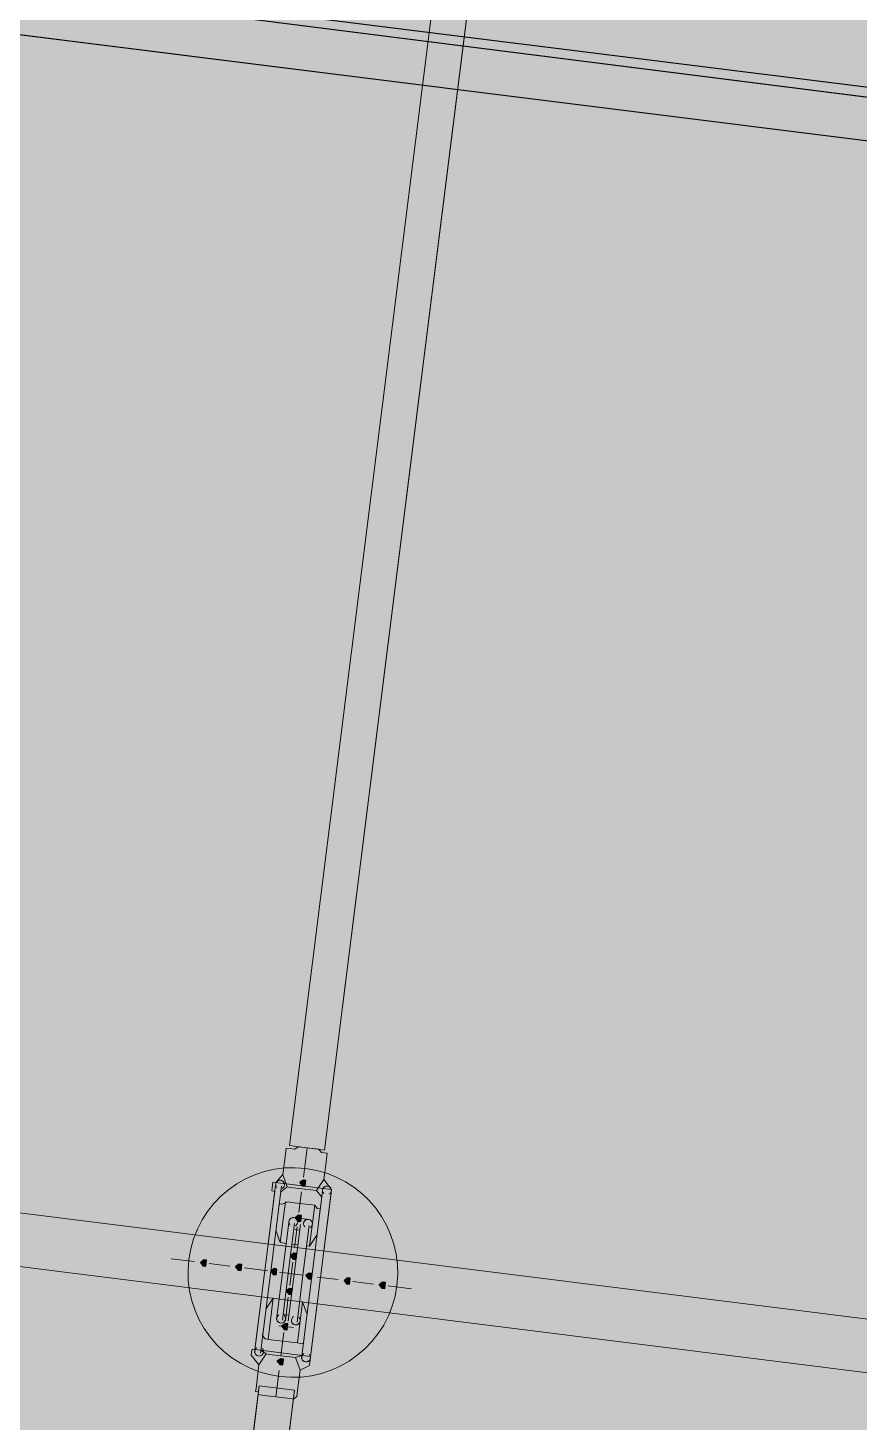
# Model space of a CAD drawing. Header units: metres. Extents: x -4 to 509425, y 7549 to 4732445.
# Drawn here: x 475992.807 to 475995.189, y 4719760.954 to 4719764.952 of the extents above; entities that cross this region are included whole.
import ezdxf

# ---------------------------------------------------------------- set-up
doc = ezdxf.new("R2010")
doc.units = ezdxf.units.M
doc.header["$LTSCALE"] = 0.01
doc.header["$MEASUREMENT"] = 0
doc.layers.get('0').update_dxf_attribs({"lineweight": 0})
doc.layers.add('_SUBESTACIÓN', color=1, linetype='Continuous')
doc.layers.add('SUBESTACION LA VID', color=253, linetype='Continuous')

# ---------------------------------------------------------------- blocks, each defined once
blk = doc.blocks.new('A$Cfff6051d')
at = {"layer": 'SUBESTACION LA VID', "transparency": 33554687}
h = blk.add_hatch(color=256, dxfattribs=at)
h.dxf.hatch_style = 2
h.paths.add_polyline_path([(475993.6029, 4719761.639), (475993.604, 4719761.6474), (475993.5956, 4719761.6484), (475993.5861, 4719761.6411), (475993.5935, 4719761.6316), (475993.6019, 4719761.6306)])
h = blk.add_hatch(color=256, dxfattribs=at)
h.dxf.hatch_style = 2
h.paths.add_polyline_path([(475993.5903, 4719761.5382), (475993.5913, 4719761.5466), (475993.5829, 4719761.5476), (475993.5735, 4719761.5403), (475993.5808, 4719761.5308), (475993.5892, 4719761.5298)])
h = blk.add_hatch(color=256, dxfattribs=at)
h.dxf.hatch_style = 2
h.paths.add_polyline_path([(475993.3182, 4719761.4102), (475993.3193, 4719761.4186), (475993.3109, 4719761.4196), (475993.3014, 4719761.4123), (475993.3088, 4719761.4028), (475993.3172, 4719761.4018)])
h = blk.add_hatch(color=256, dxfattribs=at)
h.dxf.hatch_style = 2
h.paths.add_polyline_path([(475993.5766, 4719761.429), (475993.5776, 4719761.4374), (475993.5692, 4719761.4384), (475993.5598, 4719761.4311), (475993.5671, 4719761.4216), (475993.5755, 4719761.4206)])
h = blk.add_hatch(color=256, dxfattribs=at)
h.dxf.hatch_style = 2
h.paths.add_polyline_path([(475993.4191, 4719761.3975), (475993.4201, 4719761.4059), (475993.4117, 4719761.407), (475993.4023, 4719761.3996), (475993.4096, 4719761.3902), (475993.418, 4719761.3891)])
h = blk.add_hatch(color=256, dxfattribs=at)
h.dxf.hatch_style = 2
h.paths.add_polyline_path([(475993.5199, 4719761.3849), (475993.5209, 4719761.3933), (475993.5125, 4719761.3944), (475993.5031, 4719761.387), (475993.5104, 4719761.3776), (475993.5188, 4719761.3765)])
h = blk.add_hatch(color=256, dxfattribs=at)
h.dxf.hatch_style = 2
h.paths.add_polyline_path([(475993.6207, 4719761.3723), (475993.6217, 4719761.3807), (475993.6133, 4719761.3817), (475993.6039, 4719761.3744), (475993.6112, 4719761.3649), (475993.6196, 4719761.3639)])
h = blk.add_hatch(color=256, dxfattribs=at)
h.dxf.hatch_style = 2
h.paths.add_polyline_path([(475993.7299, 4719761.3586), (475993.7309, 4719761.367), (475993.7225, 4719761.368), (475993.7131, 4719761.3607), (475993.7204, 4719761.3512), (475993.7288, 4719761.3502)])
h = blk.add_hatch(color=256, dxfattribs=at)
h.dxf.hatch_style = 2
h.paths.add_polyline_path([(475993.8307, 4719761.3459), (475993.8317, 4719761.3543), (475993.8233, 4719761.3554), (475993.8139, 4719761.348), (475993.8212, 4719761.3386), (475993.8296, 4719761.3375)])
h = blk.add_hatch(color=256, dxfattribs=at)
h.dxf.hatch_style = 2
h.paths.add_polyline_path([(475993.5639, 4719761.3282), (475993.565, 4719761.3366), (475993.5566, 4719761.3376), (475993.5471, 4719761.3303), (475993.5545, 4719761.3208), (475993.5629, 4719761.3198)])
h = blk.add_hatch(color=256, dxfattribs=at)
h.dxf.hatch_style = 2
h.paths.add_polyline_path([(475993.5513, 4719761.2274), (475993.5524, 4719761.2358), (475993.544, 4719761.2368), (475993.5345, 4719761.2295), (475993.5418, 4719761.22), (475993.5502, 4719761.219)])
h = blk.add_hatch(color=256, dxfattribs=at)
h.dxf.hatch_style = 2
h.paths.add_polyline_path([(475993.5387, 4719761.1266), (475993.5397, 4719761.135), (475993.5313, 4719761.136), (475993.5219, 4719761.1287), (475993.5292, 4719761.1192), (475993.5376, 4719761.1182)])
at = {"layer": 'SUBESTACION LA VID', "lineweight": 15}
for p, q in [((475994.2939, 4719767.6274), (475993.5567, 4719761.7472)), ((475994.3947, 4719767.6148), (475993.6575, 4719761.7345)), ((476072.6429, 4719755.0745), (475976.8959, 4719767.0782)), ((476072.6239, 4719754.9233), (475976.8769, 4719766.927)), ((476072.2069, 4719751.5967), (475976.9555, 4719763.5384)), ((476072.1879, 4719751.4455), (475976.9365, 4719763.3871)), ((475993.6071, 4719761.7408), (475993.5966, 4719761.6568)), ((475993.4863, 4719761.3891), (475993.5168, 4719761.6327)), ((475993.5336, 4719761.6306), (475993.5031, 4719761.387)), ((475993.5315, 4719761.6138), (475993.5504, 4719761.6285)), ((475993.5588, 4719761.6275), (475993.5924, 4719761.6232)), ((475993.626, 4719761.619), (475993.5924, 4719761.6232)), ((475993.5304, 4719761.4689), (475993.5451, 4719761.5865)), ((475993.5913, 4719761.6148), (475993.584, 4719761.556)), ((475993.6512, 4719761.6159), (475993.6207, 4719761.3723)), ((475993.6491, 4719761.5991), (475993.6344, 4719761.618)), ((475993.6459, 4719761.3691), (475993.6764, 4719761.6127)), ((475993.5819, 4719761.5392), (475993.5651, 4719761.5413)), ((475993.5819, 4719761.5392), (475993.6071, 4719761.5361)), ((475993.6144, 4719761.4584), (475993.6291, 4719761.576)), ((475993.5367, 4719761.3828), (475993.5546, 4719761.5256)), ((475993.5714, 4719761.5235), (475993.5535, 4719761.3807)), ((475993.5777, 4719761.5056), (475993.5693, 4719761.5067)), ((475993.5882, 4719761.5214), (475993.5703, 4719761.3786)), ((475993.5787, 4719761.514), (475993.5713, 4719761.4552)), ((475993.5777, 4719761.5056), (475993.5861, 4719761.5046)), ((475993.5955, 4719761.3754), (475993.6134, 4719761.5182)), ((475993.564, 4719761.4647), (475993.5724, 4719761.4636)), ((475993.5808, 4719761.4626), (475993.5724, 4719761.4636)), ((475993.2846, 4719761.4144), (475993.2174, 4719761.4228)), ((475993.3855, 4719761.4017), (475993.3266, 4719761.4091)), ((475993.4947, 4719761.3881), (475993.4275, 4719761.3965)), ((475993.4863, 4719761.3891), (475993.4568, 4719761.1539)), ((475993.4736, 4719761.1518), (475993.5031, 4719761.387)), ((475993.5367, 4719761.3828), (475993.5198, 4719761.2484)), ((475993.5955, 4719761.3754), (475993.5283, 4719761.3838)), ((475993.5366, 4719761.2463), (475993.5535, 4719761.3807)), ((475993.5534, 4719761.2442), (475993.5703, 4719761.3786)), ((475993.5661, 4719761.4132), (475993.5576, 4719761.346)), ((475993.5955, 4719761.3754), (475993.5786, 4719761.241)), ((475993.5912, 4719761.1371), (475993.6207, 4719761.3723)), ((475993.6459, 4719761.3691), (475993.6164, 4719761.1339)), ((475993.6963, 4719761.3628), (475993.6375, 4719761.3702)), ((475993.7971, 4719761.3501), (475993.7383, 4719761.3575)), ((475993.9063, 4719761.3365), (475993.8391, 4719761.3449)), ((475993.5104, 4719761.3093), (475993.4956, 4719761.1917)), ((475993.544, 4719761.3051), (475993.5524, 4719761.304)), ((475993.5534, 4719761.3124), (475993.545, 4719761.2452)), ((475993.5608, 4719761.303), (475993.5524, 4719761.304)), ((475993.5944, 4719761.2988), (475993.5796, 4719761.1812)), ((475993.5471, 4719761.262), (475993.5387, 4719761.2631)), ((475993.5471, 4719761.262), (475993.5555, 4719761.261)), ((475993.5429, 4719761.2284), (475993.5261, 4719761.2305)), ((475993.5429, 4719761.2284), (475993.5681, 4719761.2253)), ((475993.5408, 4719761.2116), (475993.5324, 4719761.1444)), ((475993.4746, 4719761.1602), (475993.4904, 4719761.1497)), ((475993.4988, 4719761.1486), (475993.5324, 4719761.1444)), ((475993.566, 4719761.1402), (475993.5324, 4719761.1444)), ((475993.5922, 4719761.1455), (475993.5744, 4719761.1392)), ((475993.5271, 4719761.1024), (475993.5176, 4719761.0268)), ((475993.4704, 4719761.0583), (475992.8543, 4719756.1441)), ((475993.5712, 4719761.0457), (475992.9551, 4719756.1315))]:
    blk.add_line(p, q, dxfattribs=at)
at = {"layer": 'SUBESTACION LA VID', "lineweight": 0}
blk.add_line((475993.4704, 4719761.0583), (475993.5712, 4719761.0457), dxfattribs=at)
at = {"layer": 'SUBESTACION LA VID', "lineweight": 15}
for points in [[(475994.2939, 4719767.6274), (475994.3947, 4719767.6148), (475993.6575, 4719761.7345), (475993.5567, 4719761.7472), (475994.2939, 4719767.6274)], [(476072.6239, 4719754.9233), (476072.6429, 4719755.0745), (475976.8959, 4719767.0782), (475976.8769, 4719766.927), (476072.6239, 4719754.9233)], [(476072.1879, 4719751.4455), (476072.2069, 4719751.5967), (475976.9555, 4719763.5384), (475976.9365, 4719763.3871), (476072.1879, 4719751.4455)], [(475993.4694, 4719761.1182), (475993.462, 4719761.0594), (475993.4609, 4719761.051), (475993.4599, 4719761.0426), (475993.4683, 4719761.0415), (475993.4672, 4719761.0331), (475993.484, 4719761.031), (475993.4924, 4719761.03), (475993.5008, 4719761.0289), (475993.5344, 4719761.0247), (475993.5512, 4719761.0226), (475993.5596, 4719761.0216), (475993.568, 4719761.0205), (475993.5775, 4719761.0278), (475993.5785, 4719761.0362), (475993.5796, 4719761.0446), (475993.587, 4719761.1034), (475993.6143, 4719761.1171), (475993.6153, 4719761.1255), (475993.6164, 4719761.1339), (475993.6174, 4719761.1423), (475993.6743, 4719761.5959), (475993.6753, 4719761.6043), (475993.6764, 4719761.6127), (475993.6775, 4719761.6211), (475993.6554, 4719761.6495), (475993.6617, 4719761.6999), (475993.6628, 4719761.7083), (475993.6638, 4719761.7167), (475993.6649, 4719761.7251), (475993.6565, 4719761.7261), (475993.6481, 4719761.7272), (475993.6407, 4719761.7366), (475993.6239, 4719761.7387), (475993.6071, 4719761.7408), (475993.5903, 4719761.743), (475993.5819, 4719761.744), (475993.5725, 4719761.7367), (475993.5557, 4719761.7388), (475993.5473, 4719761.7398), (475993.5462, 4719761.7314), (475993.5452, 4719761.723), (475993.5441, 4719761.7146), (475993.5378, 4719761.6642), (475993.5178, 4719761.6411), (475993.5094, 4719761.6422), (475993.5084, 4719761.6338), (475993.5073, 4719761.6254), (475993.5063, 4719761.617), (475993.5147, 4719761.6159), (475993.4578, 4719761.1623), (475993.4494, 4719761.1634), (475993.4484, 4719761.155), (475993.4473, 4719761.1466), (475993.4547, 4719761.1371), (475993.4694, 4719761.1182)], [(475993.6071, 4719761.7408), (475993.5903, 4719761.743), (475993.5819, 4719761.744), (475993.5725, 4719761.7367), (475993.5557, 4719761.7388), (475993.5473, 4719761.7398), (475993.5462, 4719761.7314), (475993.5452, 4719761.723), (475993.5441, 4719761.7146), (475993.5378, 4719761.6642)], [(475993.6071, 4719761.7408), (475993.6239, 4719761.7387), (475993.6407, 4719761.7366), (475993.6481, 4719761.7272), (475993.6565, 4719761.7261), (475993.6649, 4719761.7251), (475993.6638, 4719761.7167), (475993.6628, 4719761.7083), (475993.6617, 4719761.6999), (475993.6554, 4719761.6495)], [(475993.5178, 4719761.6411), (475993.5378, 4719761.6642), (475993.5504, 4719761.6285), (475993.5588, 4719761.6275)], [(475993.6775, 4719761.6211), (475993.6554, 4719761.6495), (475993.6344, 4719761.618), (475993.626, 4719761.619)], [(475993.5871, 4719761.5812), (475993.5703, 4719761.5833), (475993.5619, 4719761.5844), (475993.5535, 4719761.5855), (475993.5357, 4719761.5792), (475993.5273, 4719761.5802), (475993.5262, 4719761.5718), (475993.5252, 4719761.5634)], [(475993.5871, 4719761.5812), (475993.6039, 4719761.5791), (475993.6207, 4719761.577), (475993.6291, 4719761.576), (475993.6365, 4719761.5665), (475993.6449, 4719761.5655), (475993.6438, 4719761.5571), (475993.6428, 4719761.5487)], [(475993.5472, 4719761.4668), (475993.5304, 4719761.4689), (475993.5178, 4719761.5046)], [(475993.606, 4719761.4594), (475993.6144, 4719761.4584), (475993.6354, 4719761.4899)], [(475993.5272, 4719761.3072), (475993.5104, 4719761.3093), (475993.4894, 4719761.2778)], [(475993.586, 4719761.2998), (475993.5944, 4719761.2988), (475993.607, 4719761.2631)], [(475993.5376, 4719761.1864), (475993.5208, 4719761.1885), (475993.5124, 4719761.1896), (475993.504, 4719761.1906), (475993.4872, 4719761.1927), (475993.4799, 4719761.2022), (475993.4809, 4719761.2106)], [(475993.5376, 4719761.1864), (475993.5544, 4719761.1843), (475993.5712, 4719761.1822), (475993.5796, 4719761.1812), (475993.588, 4719761.1801), (475993.5964, 4719761.1791), (475993.5975, 4719761.1875), (475993.5985, 4719761.1959)], [(475993.4547, 4719761.1371), (475993.4694, 4719761.1182), (475993.4904, 4719761.1497), (475993.4988, 4719761.1486)], [(475993.6143, 4719761.1171), (475993.587, 4719761.1034), (475993.5744, 4719761.1392), (475993.566, 4719761.1402)], [(475993.5176, 4719761.0268), (475993.5008, 4719761.0289), (475993.4924, 4719761.03), (475993.484, 4719761.031), (475993.4672, 4719761.0331), (475993.4683, 4719761.0415), (475993.4599, 4719761.0426), (475993.4609, 4719761.051), (475993.462, 4719761.0594), (475993.4694, 4719761.1182)], [(475993.5176, 4719761.0268), (475993.5344, 4719761.0247), (475993.5512, 4719761.0226), (475993.5596, 4719761.0216), (475993.568, 4719761.0205), (475993.5775, 4719761.0278), (475993.5785, 4719761.0362), (475993.5796, 4719761.0446), (475993.587, 4719761.1034)], [(475993.4704, 4719761.0583), (475993.5712, 4719761.0457), (475992.9551, 4719756.1315), (475992.8543, 4719756.1441), (475993.4704, 4719761.0583)]]:
    blk.add_lwpolyline(points, dxfattribs=at)
at = {"layer": 'SUBESTACION LA VID', "lineweight": 0}
for points in [[(475993.6071, 4719761.7408), (475993.5819, 4719761.744), (475993.6239, 4719761.7387)], [(475993.5178, 4719761.6411), (475993.6775, 4719761.6211), (475993.5094, 4719761.6422), (475993.6775, 4719761.6211)], [(475993.4578, 4719761.1623), (475993.6174, 4719761.1423), (475993.4494, 4719761.1634), (475993.6174, 4719761.1423), (475993.4494, 4719761.1634)], [(475993.5008, 4719761.0289), (475993.5512, 4719761.0226), (475993.4924, 4719761.03)]]:
    blk.add_lwpolyline(points, dxfattribs=at)
at = {"layer": 'SUBESTACION LA VID'}
for points in [[(475993.6029, 4719761.639), (475993.604, 4719761.6474), (475993.5956, 4719761.6484), (475993.5861, 4719761.6411), (475993.5935, 4719761.6316), (475993.6019, 4719761.6306)], [(475993.5903, 4719761.5382), (475993.5913, 4719761.5466), (475993.5829, 4719761.5476), (475993.5735, 4719761.5403), (475993.5808, 4719761.5308), (475993.5892, 4719761.5298)], [(475993.3182, 4719761.4102), (475993.3193, 4719761.4186), (475993.3109, 4719761.4196), (475993.3014, 4719761.4123), (475993.3088, 4719761.4028), (475993.3172, 4719761.4018)], [(475993.5766, 4719761.429), (475993.5776, 4719761.4374), (475993.5692, 4719761.4384), (475993.5598, 4719761.4311), (475993.5671, 4719761.4216), (475993.5755, 4719761.4206)], [(475993.4191, 4719761.3975), (475993.4201, 4719761.4059), (475993.4117, 4719761.407), (475993.4023, 4719761.3996), (475993.4096, 4719761.3902), (475993.418, 4719761.3891)], [(475993.5199, 4719761.3849), (475993.5209, 4719761.3933), (475993.5125, 4719761.3944), (475993.5031, 4719761.387), (475993.5104, 4719761.3776), (475993.5188, 4719761.3765)], [(475993.6207, 4719761.3723), (475993.6217, 4719761.3807), (475993.6133, 4719761.3817), (475993.6039, 4719761.3744), (475993.6112, 4719761.3649), (475993.6196, 4719761.3639)], [(475993.7299, 4719761.3586), (475993.7309, 4719761.367), (475993.7225, 4719761.368), (475993.7131, 4719761.3607), (475993.7204, 4719761.3512), (475993.7288, 4719761.3502)], [(475993.8307, 4719761.3459), (475993.8317, 4719761.3543), (475993.8233, 4719761.3554), (475993.8139, 4719761.348), (475993.8212, 4719761.3386), (475993.8296, 4719761.3375)], [(475993.5639, 4719761.3282), (475993.565, 4719761.3366), (475993.5566, 4719761.3376), (475993.5471, 4719761.3303), (475993.5545, 4719761.3208), (475993.5629, 4719761.3198)], [(475993.5513, 4719761.2274), (475993.5524, 4719761.2358), (475993.544, 4719761.2368), (475993.5345, 4719761.2295), (475993.5418, 4719761.22), (475993.5502, 4719761.219)], [(475993.5387, 4719761.1266), (475993.5397, 4719761.135), (475993.5313, 4719761.136), (475993.5219, 4719761.1287), (475993.5292, 4719761.1192), (475993.5376, 4719761.1182)]]:
    blk.add_lwpolyline(points, close=True, dxfattribs=at)
at = {"layer": 'SUBESTACION LA VID', "lineweight": 0}
for points in [[(475993.6029, 4719761.639), (475993.604, 4719761.6474), (475993.5956, 4719761.6484), (475993.5861, 4719761.6411), (475993.5935, 4719761.6316), (475993.6019, 4719761.6306)], [(475993.5903, 4719761.5382), (475993.5913, 4719761.5466), (475993.5829, 4719761.5476), (475993.5735, 4719761.5403), (475993.5808, 4719761.5308), (475993.5892, 4719761.5298)], [(475993.3182, 4719761.4102), (475993.3193, 4719761.4186), (475993.3109, 4719761.4196), (475993.3014, 4719761.4123), (475993.3088, 4719761.4028), (475993.3172, 4719761.4018)], [(475993.5766, 4719761.429), (475993.5776, 4719761.4374), (475993.5692, 4719761.4384), (475993.5598, 4719761.4311), (475993.5671, 4719761.4216), (475993.5755, 4719761.4206)], [(475993.4191, 4719761.3975), (475993.4201, 4719761.4059), (475993.4117, 4719761.407), (475993.4023, 4719761.3996), (475993.4096, 4719761.3902), (475993.418, 4719761.3891)], [(475993.5199, 4719761.3849), (475993.5209, 4719761.3933), (475993.5125, 4719761.3944), (475993.5031, 4719761.387), (475993.5104, 4719761.3776), (475993.5188, 4719761.3765)], [(475993.6207, 4719761.3723), (475993.6217, 4719761.3807), (475993.6133, 4719761.3817), (475993.6039, 4719761.3744), (475993.6112, 4719761.3649), (475993.6196, 4719761.3639)], [(475993.7299, 4719761.3586), (475993.7309, 4719761.367), (475993.7225, 4719761.368), (475993.7131, 4719761.3607), (475993.7204, 4719761.3512), (475993.7288, 4719761.3502)], [(475993.8307, 4719761.3459), (475993.8317, 4719761.3543), (475993.8233, 4719761.3554), (475993.8139, 4719761.348), (475993.8212, 4719761.3386), (475993.8296, 4719761.3375)], [(475993.5639, 4719761.3282), (475993.565, 4719761.3366), (475993.5566, 4719761.3376), (475993.5471, 4719761.3303), (475993.5545, 4719761.3208), (475993.5629, 4719761.3198)], [(475993.5513, 4719761.2274), (475993.5524, 4719761.2358), (475993.544, 4719761.2368), (475993.5345, 4719761.2295), (475993.5418, 4719761.22), (475993.5502, 4719761.219)], [(475993.5387, 4719761.1266), (475993.5397, 4719761.135), (475993.5313, 4719761.136), (475993.5219, 4719761.1287), (475993.5292, 4719761.1192), (475993.5376, 4719761.1182)]]:
    blk.add_lwpolyline(points, close=True, dxfattribs=at)
at = {"layer": 'SUBESTACION LA VID'}
for points in [[(475976.8769, 4719766.927), (475976.8769, 4719766.927), (475976.8959, 4719767.0782), (475976.8959, 4719767.0782), (475976.8959, 4719767.0782), (476072.6239, 4719754.9233), (476072.6239, 4719754.9233), (476072.6239, 4719754.9233), (475976.8769, 4719766.927), (475976.8769, 4719766.927)], [(475976.8959, 4719767.0782), (475976.8959, 4719767.0782), (476072.6239, 4719754.9233), (476072.6239, 4719754.9233), (476072.6239, 4719754.9233), (476072.6429, 4719755.0745), (476072.6429, 4719755.0745), (476072.6429, 4719755.0745), (475976.8959, 4719767.0782), (475976.8959, 4719767.0782)]]:
    blk.add_open_spline(points, degree=3, knots=[0, 0, 0, 0, 1, 1, 1, 2, 2, 2, 3, 3, 3, 3], dxfattribs=at)
at = {"layer": 'SUBESTACION LA VID', "lineweight": 0}
for points in [[(475976.8769, 4719766.927), (475976.8769, 4719766.927), (475976.8959, 4719767.0782), (475976.8959, 4719767.0782), (475976.8959, 4719767.0782), (476072.6239, 4719754.9233), (476072.6239, 4719754.9233), (476072.6239, 4719754.9233), (475976.8769, 4719766.927), (475976.8769, 4719766.927)], [(475976.8959, 4719767.0782), (475976.8959, 4719767.0782), (476072.6239, 4719754.9233), (476072.6239, 4719754.9233), (476072.6239, 4719754.9233), (476072.6429, 4719755.0745), (476072.6429, 4719755.0745), (476072.6429, 4719755.0745), (475976.8959, 4719767.0782), (475976.8959, 4719767.0782)]]:
    blk.add_open_spline(points, degree=3, knots=[0, 0, 0, 0, 1, 1, 1, 2, 2, 2, 3, 3, 3, 3], dxfattribs=at)
at = {"layer": 'SUBESTACION LA VID', "lineweight": 15}
for points, knots in [([(475993.2684, 4719761.4207), (475993.2477, 4719761.256), (475993.3645, 4719761.1057), (475993.5292, 4719761.0851), (475993.6939, 4719761.0644), (475993.8441, 4719761.1812), (475993.8648, 4719761.3459), (475993.8854, 4719761.5106), (475993.7687, 4719761.6609), (475993.604, 4719761.6815), (475993.4393, 4719761.7022), (475993.289, 4719761.5854), (475993.2684, 4719761.4207)], [0, 0, 0, 0, 1, 1, 1, 2, 2, 2, 3, 3, 3, 4, 4, 4, 4]), ([(475993.5315, 4719761.6479), (475993.5261, 4719761.6486), (475993.5209, 4719761.6458), (475993.5185, 4719761.6409), (475993.5161, 4719761.636), (475993.5171, 4719761.6301), (475993.521, 4719761.6263)], [0, 0, 0, 0, 1, 1, 1, 2, 2, 2, 2]), ([(475993.5425, 4719761.6338), (475993.5434, 4719761.6407), (475993.5385, 4719761.6471), (475993.5315, 4719761.6479), (475993.5245, 4719761.6488), (475993.5182, 4719761.6439), (475993.5173, 4719761.6369)], [0, 0, 0, 0, 1, 1, 1, 2, 2, 2, 2]), ([(475993.5363, 4719761.6244), (475993.541, 4719761.6271), (475993.5435, 4719761.6325), (475993.5424, 4719761.6379), (475993.5413, 4719761.6432), (475993.5369, 4719761.6473), (475993.5315, 4719761.6479)], [0, 0, 0, 0, 1, 1, 1, 2, 2, 2, 2]), ([(475993.6659, 4719761.6311), (475993.6605, 4719761.6318), (475993.6553, 4719761.6289), (475993.6529, 4719761.624), (475993.6505, 4719761.6191), (475993.6515, 4719761.6132), (475993.6554, 4719761.6094)], [0, 0, 0, 0, 1, 1, 1, 2, 2, 2, 2]), ([(475993.6769, 4719761.6169), (475993.6778, 4719761.6239), (475993.6729, 4719761.6302), (475993.6659, 4719761.6311), (475993.6589, 4719761.632), (475993.6526, 4719761.627), (475993.6517, 4719761.6201)], [0, 0, 0, 0, 1, 1, 1, 2, 2, 2, 2]), ([(475993.6707, 4719761.6075), (475993.6754, 4719761.6103), (475993.6779, 4719761.6157), (475993.6768, 4719761.621), (475993.6757, 4719761.6264), (475993.6713, 4719761.6304), (475993.6659, 4719761.6311)], [0, 0, 0, 0, 1, 1, 1, 2, 2, 2, 2]), ([(475993.5693, 4719761.5408), (475993.5639, 4719761.5415), (475993.5586, 4719761.5386), (475993.5563, 4719761.5337), (475993.5539, 4719761.5288), (475993.5549, 4719761.523), (475993.5588, 4719761.5192)], [0, 0, 0, 0, 1, 1, 1, 2, 2, 2, 2]), ([(475993.5693, 4719761.5408), (475993.5639, 4719761.5415), (475993.5586, 4719761.5386), (475993.5563, 4719761.5337), (475993.5539, 4719761.5288), (475993.5549, 4719761.523), (475993.5588, 4719761.5192)], [0, 0, 0, 0, 1, 1, 1, 2, 2, 2, 2]), ([(475993.5803, 4719761.5266), (475993.5812, 4719761.5336), (475993.5762, 4719761.5399), (475993.5693, 4719761.5408), (475993.5623, 4719761.5417), (475993.556, 4719761.5368), (475993.5551, 4719761.5298)], [0, 0, 0, 0, 1, 1, 1, 2, 2, 2, 2]), ([(475993.5741, 4719761.5172), (475993.5788, 4719761.52), (475993.5812, 4719761.5254), (475993.5801, 4719761.5308), (475993.579, 4719761.5361), (475993.5747, 4719761.5401), (475993.5693, 4719761.5408)], [0, 0, 0, 0, 1, 1, 1, 2, 2, 2, 2]), ([(475993.6113, 4719761.5356), (475993.6059, 4719761.5362), (475993.6006, 4719761.5334), (475993.5983, 4719761.5285), (475993.5959, 4719761.5236), (475993.5969, 4719761.5177), (475993.6008, 4719761.5139)], [0, 0, 0, 0, 1, 1, 1, 2, 2, 2, 2]), ([(475993.6223, 4719761.5214), (475993.6232, 4719761.5283), (475993.6182, 4719761.5347), (475993.6113, 4719761.5356), (475993.6043, 4719761.5364), (475993.598, 4719761.5315), (475993.5971, 4719761.5245)], [0, 0, 0, 0, 1, 1, 1, 2, 2, 2, 2]), ([(475993.6161, 4719761.512), (475993.6208, 4719761.5147), (475993.6232, 4719761.5202), (475993.6221, 4719761.5255), (475993.621, 4719761.5308), (475993.6167, 4719761.5349), (475993.6113, 4719761.5356)], [0, 0, 0, 0, 1, 1, 1, 2, 2, 2, 2]), ([(475993.6161, 4719761.512), (475993.6208, 4719761.5147), (475993.6232, 4719761.5202), (475993.6221, 4719761.5255), (475993.621, 4719761.5308), (475993.6167, 4719761.5349), (475993.6113, 4719761.5356)], [0, 0, 0, 0, 1, 1, 1, 2, 2, 2, 2]), ([(475993.5265, 4719761.262), (475993.5218, 4719761.2592), (475993.5194, 4719761.2538), (475993.5205, 4719761.2485), (475993.5216, 4719761.2431), (475993.5259, 4719761.2391), (475993.5314, 4719761.2384)], [0, 0, 0, 0, 1, 1, 1, 2, 2, 2, 2]), ([(475993.5265, 4719761.262), (475993.5218, 4719761.2592), (475993.5194, 4719761.2538), (475993.5205, 4719761.2485), (475993.5216, 4719761.2431), (475993.5259, 4719761.2391), (475993.5313, 4719761.2384)], [0, 0, 0, 0, 1, 1, 1, 2, 2, 2, 2]), ([(475993.5313, 4719761.2384), (475993.5368, 4719761.2377), (475993.542, 4719761.2406), (475993.5444, 4719761.2455), (475993.5467, 4719761.2504), (475993.5457, 4719761.2562), (475993.5418, 4719761.2601)], [0, 0, 0, 0, 1, 1, 1, 2, 2, 2, 2]), ([(475993.5203, 4719761.2526), (475993.5195, 4719761.2456), (475993.5244, 4719761.2393), (475993.5314, 4719761.2384), (475993.5383, 4719761.2375), (475993.5447, 4719761.2425), (475993.5455, 4719761.2494)], [0, 0, 0, 0, 1, 1, 1, 2, 2, 2, 2]), ([(475993.5685, 4719761.2567), (475993.5638, 4719761.254), (475993.5614, 4719761.2485), (475993.5625, 4719761.2432), (475993.5636, 4719761.2379), (475993.5679, 4719761.2338), (475993.5734, 4719761.2331)], [0, 0, 0, 0, 1, 1, 1, 2, 2, 2, 2]), ([(475993.5623, 4719761.2473), (475993.5615, 4719761.2404), (475993.5664, 4719761.234), (475993.5734, 4719761.2331), (475993.5803, 4719761.2323), (475993.5867, 4719761.2372), (475993.5875, 4719761.2442)], [0, 0, 0, 0, 1, 1, 1, 2, 2, 2, 2]), ([(475993.5734, 4719761.2331), (475993.5788, 4719761.2325), (475993.584, 4719761.2353), (475993.5864, 4719761.2402), (475993.5887, 4719761.2451), (475993.5877, 4719761.251), (475993.5838, 4719761.2548)], [0, 0, 0, 0, 1, 1, 1, 2, 2, 2, 2]), ([(475993.5734, 4719761.2331), (475993.5788, 4719761.2325), (475993.584, 4719761.2353), (475993.5864, 4719761.2402), (475993.5887, 4719761.2451), (475993.5877, 4719761.251), (475993.5838, 4719761.2548)], [0, 0, 0, 0, 1, 1, 1, 2, 2, 2, 2]), ([(475993.4635, 4719761.1675), (475993.4588, 4719761.1648), (475993.4564, 4719761.1593), (475993.4574, 4719761.154), (475993.4585, 4719761.1486), (475993.4629, 4719761.1446), (475993.4683, 4719761.1439)], [0, 0, 0, 0, 1, 1, 1, 2, 2, 2, 2]), ([(475993.4573, 4719761.1581), (475993.4564, 4719761.1511), (475993.4614, 4719761.1448), (475993.4683, 4719761.1439), (475993.4753, 4719761.1431), (475993.4816, 4719761.148), (475993.4825, 4719761.1549)], [0, 0, 0, 0, 1, 1, 1, 2, 2, 2, 2]), ([(475993.4683, 4719761.1439), (475993.4737, 4719761.1432), (475993.479, 4719761.1461), (475993.4813, 4719761.151), (475993.4837, 4719761.1559), (475993.4827, 4719761.1618), (475993.4788, 4719761.1656)], [0, 0, 0, 0, 1, 1, 1, 2, 2, 2, 2]), ([(475993.5979, 4719761.1506), (475993.5932, 4719761.1479), (475993.5908, 4719761.1425), (475993.5919, 4719761.1371), (475993.5929, 4719761.1318), (475993.5973, 4719761.1277), (475993.6027, 4719761.1271)], [0, 0, 0, 0, 1, 1, 1, 2, 2, 2, 2]), ([(475993.5917, 4719761.1413), (475993.5908, 4719761.1343), (475993.5958, 4719761.1279), (475993.6027, 4719761.1271), (475993.6097, 4719761.1262), (475993.616, 4719761.1311), (475993.6169, 4719761.1381)], [0, 0, 0, 0, 1, 1, 1, 2, 2, 2, 2]), ([(475993.6027, 4719761.1271), (475993.6081, 4719761.1264), (475993.6134, 4719761.1292), (475993.6157, 4719761.1341), (475993.6181, 4719761.139), (475993.6171, 4719761.1449), (475993.6132, 4719761.1487)], [0, 0, 0, 0, 1, 1, 1, 2, 2, 2, 2])]:
    blk.add_open_spline(points, degree=3, knots=knots, dxfattribs=at)

msp = doc.modelspace()

# ---------------------------------------------------------------- hatches: boundary and pattern name
at = {"layer": '_SUBESTACIÓN', "transparency": 33554559}
h = msp.add_hatch(color=1, dxfattribs=at)
h.dxf.hatch_style = 1
h.paths.add_polyline_path([(475968.6399, 4719805.825), (476089.9386, 4719790.615), (476078.1686, 4719696.74), (475956.8686, 4719711.9502)])

# ---------------------------------------------------------------- block references
at = {"linetype": 'Continuous'}
msp.add_blockref('A$Cfff6051d', (0, 0), dxfattribs=at)

doc.saveas('drawing.dxf')
